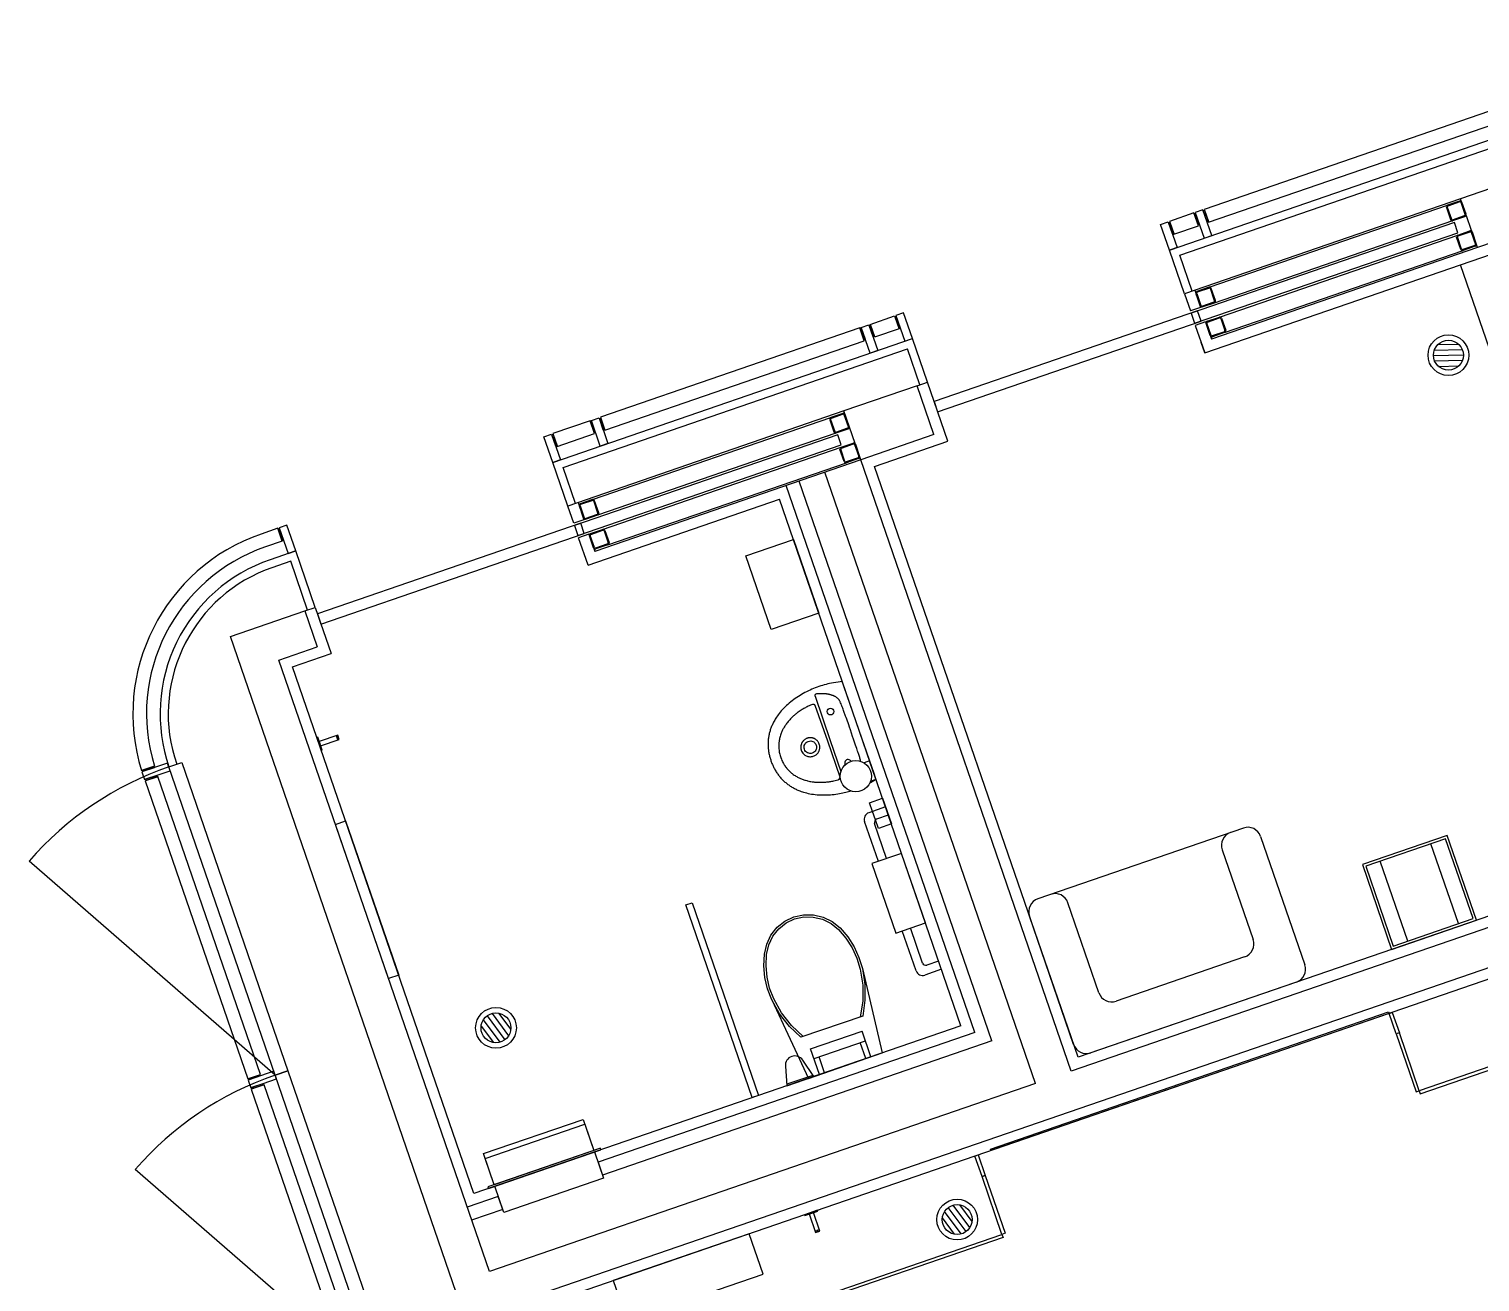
# Model space of a CAD drawing. Extents: x 809431 to 809707, y 818703 to 819368.
# Drawn here: x 809646.25 to 809651.58, y 818767.37 to 818771.98 of the extents above; entities that cross this region are included whole.
import ezdxf

# ---------------------------------------------------------------- set-up
doc = ezdxf.new("R2010")
doc.units = 0
for name, color, linetype in [('Floor Fin', 7, 'Continuous'), ('MAJ221__', 7, 'Continuous'), ('MAJ228__', 7, 'Continuous'), ('MAJ292__', 7, 'Continuous'), ('MAJ322__', 7, 'Continuous'), ('MAJ325__', 7, 'Continuous'), ('MAJ342__', 7, 'Continuous'), ('MAJ421__', 7, 'Continuous'), ('MAJ740__', 7, 'Continuous')]:
    doc.layers.add(name, color=color, linetype=linetype)

msp = doc.modelspace()

# ---------------------------------------------------------------- linework, layer by layer
at = {"layer": 'Floor Fin'}
for p, q in [((809651.4166, 818770.7965), (809651.519, 818770.7992)), ((809651.4295, 818770.8169), (809651.505, 818770.8189)), ((809651.4133, 818770.7764), (809651.5233, 818770.7793)), ((809651.4176, 818770.7566), (809651.5201, 818770.7592)), ((809651.4316, 818770.7369), (809651.5071, 818770.7389)), ((809647.9169, 818768.3312), (809647.9779, 818768.2488)), ((809647.9308, 818768.3461), (809647.9962, 818768.2577)), ((809647.9491, 818768.355), (809648.01, 818768.2726)), ((809647.9732, 818768.3561), (809648.0181, 818768.2954)), ((809647.9089, 818768.3085), (809647.9538, 818768.2478)), ((809649.6934, 818767.552), (809649.628, 818767.6404)), ((809649.7072, 818767.5669), (809649.6463, 818767.6493)), ((809649.7153, 818767.5897), (809649.6704, 818767.6504)), ((809649.651, 818767.5421), (809649.6061, 818767.6028)), ((809649.6751, 818767.5431), (809649.6141, 818767.6255))]:
    msp.add_line(p, q, dxfattribs=at)
for centre, radius in [((809651.4683, 818770.7779), 0.075), ((809651.4683, 818770.7779), 0.055), ((809647.9635, 818768.3019), 0.075), ((809647.9635, 818768.3019), 0.055), ((809649.6607, 818767.5962), 0.075), ((809649.6607, 818767.5962), 0.055)]:
    msp.add_circle(centre, radius, dxfattribs=at)
at = {"layer": 'MAJ221__'}
for p, q in [((809652.1751, 818771.5818), (809651.5132, 818771.3539)), ((809651.5751, 818771.1742), (809651.5132, 818771.3539)), ((809652.1046, 818771.3566), (809651.5751, 818771.1742)), ((809649.5135, 818770.6653), (809649.244, 818770.5725)), ((809649.5753, 818770.4857), (809649.5135, 818770.6653)), ((809649.3059, 818770.3929), (809649.244, 818770.5725)), ((809649.5753, 818770.4857), (809649.3059, 818770.3929)), ((809650.0807, 818768.1425), (809649.3059, 818770.3929)), ((809649.7887, 818768.2535), (809649.0789, 818770.3147)), ((809649.9483, 818768.097), (809649.1735, 818770.3473)), ((809649.7251, 818768.2845), (809649.0317, 818770.2985)), ((809646.9863, 818769.7423), (809647.2605, 818769.8367)), ((809647.2605, 818769.8367), (809647.3061, 818769.7043)), ((809647.8523, 818767.2272), (809646.9863, 818769.7423)), ((809647.1643, 818769.6555), (809647.3061, 818769.7043)), ((809647.9391, 818767.4051), (809647.1643, 818769.6555)), ((809652.925, 818768.9739), (809648.0272, 818767.2874)), ((809649.7887, 818768.2535), (809648.3553, 818767.76)), ((809649.9483, 818768.097), (809647.9391, 818767.4051)), ((809647.9884, 818767.6336), (809647.874, 818767.5942))]:
    msp.add_line(p, q, dxfattribs=at)
for points in [[(809652.8794, 818769.1062), (809652.1789, 818768.865), (809652.1991, 818768.8064), (809651.8322, 818768.6801), (809651.812, 818768.7387), (809650.0807, 818768.1425)], [(809649.7251, 818768.2845), (809648.339, 818767.8072), (809648.3592, 818767.7486), (809647.9923, 818767.6223), (809647.9721, 818767.6809), (809647.8577, 818767.6415)]]:
    msp.add_lwpolyline(points, dxfattribs=at)
at = {"layer": 'MAJ228__'}
for p, q in [((809650.4415, 818771.1646), (809652.8053, 818771.9786)), ((809650.4796, 818771.146), (809652.815, 818771.9502)), ((809650.4968, 818771.0039), (809650.4415, 818771.1646)), ((809650.5252, 818771.0137), (809650.4796, 818771.146)), ((809648.1722, 818770.3833), (809649.4959, 818770.8391)), ((809649.5513, 818770.6783), (809649.4959, 818770.8391)), ((809648.2104, 818770.3647), (809649.4774, 818770.8009)), ((809649.5229, 818770.6686), (809649.4774, 818770.8009)), ((809648.2276, 818770.2225), (809648.1722, 818770.3833)), ((809648.2559, 818770.2323), (809648.2104, 818770.3647)), ((809647.2267, 818770.0577), (809647.1322, 818770.0252)), ((809647.2983, 818769.8497), (809647.2267, 818770.0577)), ((809647.2081, 818770.0196), (809647.1136, 818769.987)), ((809647.27, 818769.8399), (809647.2081, 818770.0196))]:
    msp.add_line(p, q, dxfattribs=at)
for radius, start in [(0.6, 109), (0.57, 112.017)]:
    msp.add_arc((809647.3275, 818769.4578), radius, start, 199, dxfattribs=at)
at = {"layer": 'MAJ292__'}
for p, q in [((809650.5876, 818771.0278), (809651.4648, 818771.3298)), ((809650.6071, 818770.971), (809651.4844, 818771.2731)), ((809650.6254, 818770.9181), (809651.5026, 818771.2201)), ((809650.6449, 818770.8613), (809651.5221, 818771.1634)), ((809648.3183, 818770.2464), (809649.1956, 818770.5485)), ((809648.3379, 818770.1897), (809649.2151, 818770.4917)), ((809648.3561, 818770.1367), (809649.2334, 818770.4388)), ((809648.3756, 818770.08), (809649.2529, 818770.382))]:
    msp.add_line(p, q, dxfattribs=at)
for points in [[(809651.4609, 818771.3217), (809651.4762, 818771.2771)], [(809651.4639, 818771.3227), (809651.4793, 818771.2781)], [(809651.5095, 818771.3452), (809651.4648, 818771.3298)], [(809651.5105, 818771.3422), (809651.4659, 818771.3268)], [(809651.53, 818771.2956), (809651.5146, 818771.3402)], [(809651.533, 818771.2966), (809651.5176, 818771.3412)], [(809651.4833, 818771.2761), (809651.528, 818771.2915)], [(809651.4844, 818771.2731), (809651.529, 818771.2885)], [(809651.514, 818771.1674), (809651.4986, 818771.212)], [(809651.517, 818771.1684), (809651.5017, 818771.213)], [(809651.5026, 818771.2201), (809651.5472, 818771.2355)], [(809651.5037, 818771.2171), (809651.5483, 818771.2325)], [(809651.5524, 818771.2305), (809651.5677, 818771.1859)], [(809651.5554, 818771.2315), (809651.5707, 818771.1869)], [(809651.5657, 818771.1818), (809651.5211, 818771.1664)], [(809651.5668, 818771.1788), (809651.5221, 818771.1634)], [(809650.539, 818771.0043), (809650.5544, 818770.9596)], [(809650.542, 818771.0053), (809650.5574, 818770.9607)], [(809650.5876, 818771.0278), (809650.543, 818771.0124)], [(809650.5886, 818771.0247), (809650.544, 818771.0094)], [(809650.6081, 818770.9781), (809650.5927, 818771.0228)], [(809650.6111, 818770.9792), (809650.5957, 818771.0238)], [(809650.5615, 818770.9587), (809650.6061, 818770.9741)], [(809650.5625, 818770.9557), (809650.6071, 818770.971)], [(809650.5921, 818770.8499), (809650.5768, 818770.8946)], [(809650.5952, 818770.851), (809650.5798, 818770.8956)], [(809650.5807, 818770.9027), (809650.6254, 818770.9181)], [(809650.5818, 818770.8997), (809650.6264, 818770.9151)], [(809650.6305, 818770.9131), (809650.6458, 818770.8684)], [(809650.6335, 818770.9141), (809650.6489, 818770.8695)], [(809650.6439, 818770.8644), (809650.5992, 818770.849)], [(809650.6449, 818770.8613), (809650.6003, 818770.846)], [(809649.1916, 818770.5403), (809649.207, 818770.4957)], [(809649.1947, 818770.5414), (809649.21, 818770.4967)], [(809649.2402, 818770.5638), (809649.1956, 818770.5485)], [(809649.2413, 818770.5608), (809649.1966, 818770.5454)], [(809649.2607, 818770.5142), (809649.2453, 818770.5588)], [(809649.2637, 818770.5152), (809649.2484, 818770.5599)], [(809649.2141, 818770.4948), (809649.2587, 818770.5101)], [(809649.2151, 818770.4917), (809649.2598, 818770.5071)], [(809649.2448, 818770.386), (809649.2294, 818770.4306)], [(809649.2478, 818770.3871), (809649.2324, 818770.4317)], [(809649.2334, 818770.4388), (809649.278, 818770.4541)], [(809649.2344, 818770.4358), (809649.279, 818770.4511)], [(809649.2831, 818770.4491), (809649.2985, 818770.4045)], [(809649.2861, 818770.4502), (809649.3015, 818770.4055)], [(809649.2965, 818770.4004), (809649.2519, 818770.3851)], [(809649.2975, 818770.3974), (809649.2529, 818770.382)], [(809648.2698, 818770.2229), (809648.2851, 818770.1783)], [(809648.2728, 818770.2239), (809648.2881, 818770.1793)], [(809648.3183, 818770.2464), (809648.2737, 818770.231)], [(809648.3194, 818770.2434), (809648.2748, 818770.228)], [(809648.3388, 818770.1968), (809648.3235, 818770.2414)], [(809648.3419, 818770.1978), (809648.3265, 818770.2424)], [(809648.2922, 818770.1773), (809648.3368, 818770.1927)], [(809648.2933, 818770.1743), (809648.3379, 818770.1897)], [(809648.3229, 818770.0686), (809648.3075, 818770.1132)], [(809648.3259, 818770.0696), (809648.3105, 818770.1143)], [(809648.3115, 818770.1213), (809648.3561, 818770.1367)], [(809648.3125, 818770.1183), (809648.3572, 818770.1337)], [(809648.3612, 818770.1317), (809648.3766, 818770.0871)], [(809648.3643, 818770.1327), (809648.3796, 818770.0881)], [(809648.3746, 818770.083), (809648.33, 818770.0676)], [(809648.3756, 818770.08), (809648.331, 818770.0646)]]:
    msp.add_lwpolyline(points, dxfattribs=at)
for centre, radius, start, end in [((809651.4669, 818771.3238), 0.0064, 109, 199), ((809651.4669, 818771.3238), 0.0032, 109, 199), ((809651.5116, 818771.3391), 0.0064, 19, 109), ((809651.5116, 818771.3391), 0.0032, 19, 109), ((809651.4823, 818771.2791), 0.0064, 199, 289), ((809651.4823, 818771.2791), 0.0032, 199, 289), ((809651.5269, 818771.2945), 0.0032, 289, 19), ((809651.5269, 818771.2945), 0.0064, 289, 19), ((809651.5047, 818771.2141), 0.0064, 109, 199), ((809651.5047, 818771.2141), 0.0032, 109, 199), ((809651.5493, 818771.2295), 0.0064, 19, 109), ((809651.5493, 818771.2295), 0.0032, 19, 109), ((809651.5201, 818771.1695), 0.0064, 199, 289), ((809651.5201, 818771.1695), 0.0032, 199, 289), ((809651.5647, 818771.1848), 0.0032, 289, 19), ((809651.5647, 818771.1848), 0.0064, 289, 19), ((809650.545, 818771.0063), 0.0064, 109, 199), ((809650.545, 818771.0063), 0.0032, 109, 199), ((809650.5897, 818771.0217), 0.0064, 19, 109), ((809650.5897, 818771.0217), 0.0032, 19, 109), ((809650.5604, 818770.9617), 0.0064, 199, 289), ((809650.5604, 818770.9617), 0.0032, 199, 289), ((809650.605, 818770.9771), 0.0032, 289, 19), ((809650.605, 818770.9771), 0.0064, 289, 19), ((809650.5828, 818770.8967), 0.0064, 109, 199), ((809650.5828, 818770.8967), 0.0032, 109, 199), ((809650.6274, 818770.912), 0.0064, 19, 109), ((809650.6274, 818770.912), 0.0032, 19, 109), ((809650.5982, 818770.852), 0.0064, 199, 289), ((809650.5982, 818770.852), 0.0032, 199, 289), ((809650.6428, 818770.8674), 0.0032, 289, 19), ((809650.6428, 818770.8674), 0.0064, 289, 19), ((809649.1977, 818770.5424), 0.0064, 109, 199), ((809649.1977, 818770.5424), 0.0032, 109, 199), ((809649.2423, 818770.5578), 0.0064, 19, 109), ((809649.2423, 818770.5578), 0.0032, 19, 109), ((809649.2577, 818770.5131), 0.0032, 289, 19), ((809649.2577, 818770.5131), 0.0064, 289, 19), ((809649.2131, 818770.4978), 0.0064, 199, 289), ((809649.2131, 818770.4978), 0.0032, 199, 289), ((809649.2355, 818770.4327), 0.0064, 109, 199), ((809649.2355, 818770.4327), 0.0032, 109, 199), ((809649.2801, 818770.4481), 0.0064, 19, 109), ((809649.2801, 818770.4481), 0.0032, 19, 109), ((809649.2508, 818770.3881), 0.0064, 199, 289), ((809649.2508, 818770.3881), 0.0032, 199, 289), ((809649.2954, 818770.4035), 0.0032, 289, 19), ((809649.2954, 818770.4035), 0.0064, 289, 19), ((809648.2758, 818770.225), 0.0064, 109, 199), ((809648.2758, 818770.225), 0.0032, 109, 199), ((809648.3204, 818770.2403), 0.0064, 19, 109), ((809648.3204, 818770.2403), 0.0032, 19, 109), ((809648.3358, 818770.1957), 0.0032, 289, 19), ((809648.3358, 818770.1957), 0.0064, 289, 19), ((809648.2912, 818770.1803), 0.0064, 199, 289), ((809648.2912, 818770.1803), 0.0032, 199, 289), ((809648.3136, 818770.1153), 0.0064, 109, 199), ((809648.3136, 818770.1153), 0.0032, 109, 199), ((809648.3582, 818770.1307), 0.0064, 19, 109), ((809648.3582, 818770.1307), 0.0032, 19, 109), ((809648.3736, 818770.086), 0.0032, 289, 19), ((809648.3736, 818770.086), 0.0064, 289, 19), ((809648.3289, 818770.0707), 0.0064, 199, 289), ((809648.3289, 818770.0707), 0.0032, 199, 289)]:
    msp.add_arc(centre, radius, start, end, dxfattribs=at)
at = {"layer": 'MAJ322__'}
for p, q in [((809647.1509, 818768.1279), (809646.2452, 818768.9152)), ((809647.5415, 818766.9933), (809646.6359, 818767.7805))]:
    msp.add_line(p, q, dxfattribs=at)
for centre in [(809647.1509, 818768.1279), (809647.5415, 818766.9933)]:
    msp.add_arc(centre, 1.2, 109, 139, dxfattribs=at)
at = {"layer": 'MAJ325__'}
for points in [[(809651.5034, 818771.2289), (809651.4904, 818771.2667), (809650.5212, 818770.933), (809650.5343, 818770.8952)], [(809650.5579, 818770.9033), (809650.5449, 818770.9411), (809649.5757, 818770.6074), (809649.5887, 818770.5696)], [(809649.2342, 818770.4475), (809649.2211, 818770.4853), (809648.252, 818770.1516), (809648.265, 818770.1138)], [(809648.2886, 818770.1219), (809648.2756, 818770.1598), (809647.3065, 818769.8261), (809647.3195, 818769.7882)], [(809647.1509, 818768.1279), (809646.7602, 818769.2625), (809646.8075, 818769.2788), (809647.1981, 818768.1442)], [(809651.2616, 818768.3588), (809651.2877, 818768.2832), (809651.2763, 818768.2793), (809651.2503, 818768.3549)], [(809651.2763, 818768.2793), (809651.3496, 818768.0665), (809651.3609, 818768.0704), (809651.2877, 818768.2832)], [(809651.3609, 818768.0704), (809651.3649, 818768.0591), (809652.074, 818768.3032), (809652.0701, 818768.3146)], [(809647.5415, 818766.9933), (809647.1509, 818768.1279), (809647.1981, 818768.1442), (809647.5888, 818767.0095)], [(809649.7375, 818767.834), (809649.7635, 818767.7583), (809649.7522, 818767.7544), (809649.7261, 818767.8301)], [(809649.7635, 818767.7583), (809649.8368, 818767.5456), (809649.8254, 818767.5417), (809649.7522, 818767.7544)], [(809649.8254, 818767.5417), (809649.8293, 818767.5303), (809649.1202, 818767.2862), (809649.1163, 818767.2975)]]:
    msp.add_lwpolyline(points, close=True, dxfattribs=at)
at = {"layer": 'MAJ342__'}
for p, q in [((809647.1611, 818770.1409), (809647.0996, 818770.1197)), ((809647.1773, 818770.0936), (809647.1611, 818770.1409)), ((809647.1773, 818770.0936), (809647.1159, 818770.0724)), ((809646.7067, 818769.2652), (809646.6594, 818769.2489))]:
    msp.add_line(p, q, dxfattribs=at)
for points in [[(809651.6192, 818771.6759), (809650.5696, 818771.3145), (809650.5859, 818771.2673), (809651.6355, 818771.6286)], [(809650.4089, 818771.2592), (809650.4373, 818771.269), (809650.4698, 818771.1744), (809650.4415, 818771.1646)], [(809650.4383, 818771.2661), (809650.443, 818771.2678), (809650.4573, 818771.2262), (809650.4526, 818771.2245)], [(809650.5318, 818771.3015), (809650.442, 818771.2706), (809650.4583, 818771.2233), (809650.5481, 818771.2542)], [(809650.5375, 818771.3003), (809650.5328, 818771.2987), (809650.5471, 818771.2571), (809650.5519, 818771.2587)], [(809650.5649, 818771.3129), (809650.5366, 818771.3031), (809650.5691, 818771.2086), (809650.5975, 818771.2184)], [(809650.5659, 818771.3101), (809650.5706, 818771.3117), (809650.585, 818771.2701), (809650.5802, 818771.2685)], [(809649.3074, 818770.8799), (809649.3357, 818770.8897), (809649.3683, 818770.7951), (809649.3399, 818770.7854)], [(809649.3367, 818770.8868), (809649.3415, 818770.8885), (809649.3558, 818770.8469), (809649.351, 818770.8452)], [(809649.3405, 818770.8913), (809649.4303, 818770.9222), (809649.4466, 818770.875), (809649.3568, 818770.844)], [(809649.436, 818770.921), (809649.4313, 818770.9194), (809649.4456, 818770.8778), (809649.4503, 818770.8794)], [(809649.4634, 818770.9336), (809649.435, 818770.9239), (809649.4676, 818770.8293), (809649.4959, 818770.8391)], [(809649.3027, 818770.8783), (809648.3477, 818770.5495), (809648.364, 818770.5022), (809649.3189, 818770.831)], [(809649.3084, 818770.8771), (809649.3036, 818770.8754), (809649.318, 818770.8338), (809649.3227, 818770.8355)], [(809648.3099, 818770.5364), (809648.1728, 818770.4892), (809648.189, 818770.442), (809648.3261, 818770.4892)], [(809648.3156, 818770.5352), (809648.3108, 818770.5336), (809648.3252, 818770.492), (809648.3299, 818770.4936)], [(809648.3146, 818770.5381), (809648.343, 818770.5478), (809648.3755, 818770.4533), (809648.3471, 818770.4435)], [(809648.3439, 818770.545), (809648.3487, 818770.5466), (809648.363, 818770.505), (809648.3583, 818770.5034)], [(809648.1397, 818770.4778), (809648.168, 818770.4876), (809648.2006, 818770.393), (809648.1722, 818770.3833)], [(809648.169, 818770.4848), (809648.1737, 818770.4864), (809648.1881, 818770.4448), (809648.1833, 818770.4432)], [(809647.1941, 818770.1523), (809647.1658, 818770.1425), (809647.1983, 818770.0479), (809647.2267, 818770.0577)], [(809647.1668, 818770.1397), (809647.162, 818770.138), (809647.1764, 818770.0964), (809647.1811, 818770.0981)], [(809646.6607, 818769.2441), (809646.6705, 818769.2158), (809646.7651, 818769.2483), (809646.7553, 818769.2767)], [(809646.6636, 818769.2451), (809646.662, 818769.2498), (809646.7036, 818769.2642), (809646.7052, 818769.2594)], [(809646.6721, 818769.211), (809647.0498, 818768.1142), (809647.0971, 818768.1305), (809646.7194, 818769.2273)], [(809646.6734, 818769.2167), (809646.675, 818769.212), (809646.7166, 818769.2263), (809646.715, 818769.2311)], [(809647.0514, 818768.1095), (809647.0612, 818768.0811), (809647.1557, 818768.1137), (809647.146, 818768.1421)], [(809647.0543, 818768.1105), (809647.0526, 818768.1152), (809647.0942, 818768.1295), (809647.0959, 818768.1248)], [(809647.0628, 818768.0764), (809647.4405, 818766.9796), (809647.4878, 818766.9959), (809647.1101, 818768.0927)], [(809647.064, 818768.0821), (809647.0657, 818768.0774), (809647.1073, 818768.0917), (809647.1056, 818768.0964)]]:
    msp.add_lwpolyline(points, close=True, dxfattribs=at)
for radius, end in [(0.7, 197.3628), (0.65, 197.2368)]:
    msp.add_arc((809647.3275, 818769.4578), radius, 109, end, dxfattribs=at)
at = {"layer": 'MAJ421__'}
for p, q in [((809651.5132, 818771.3539), (809650.4968, 818771.0039)), ((809650.5717, 818770.7864), (809652.0798, 818771.3057)), ((809651.5751, 818771.1742), (809650.5965, 818770.8373)), ((809650.4968, 818771.0039), (809650.5186, 818770.9406)), ((809650.5346, 818771.0169), (809650.5564, 818770.9536)), ((809650.5564, 818770.9536), (809650.5186, 818770.9406)), ((809650.5747, 818770.9006), (809650.5369, 818770.8876)), ((809650.5369, 818770.8876), (809650.5717, 818770.7864)), ((809650.5747, 818770.9006), (809650.5965, 818770.8373)), ((809650.5717, 818770.7864), (809650.5587, 818770.8242)), ((809649.5135, 818770.6653), (809649.5513, 818770.6783)), ((809649.6262, 818770.4609), (809649.5513, 818770.6783)), ((809649.244, 818770.5725), (809648.2276, 818770.2225)), ((809649.3567, 818770.3681), (809649.6262, 818770.4609)), ((809649.3059, 818770.3929), (809648.3272, 818770.0559)), ((809650.1055, 818768.1934), (809649.3567, 818770.3681)), ((809648.3025, 818770.0051), (809649.0069, 818770.2476)), ((809649.6743, 818768.3093), (809649.0069, 818770.2476)), ((809648.2494, 818770.1592), (809648.2276, 818770.2225)), ((809648.2654, 818770.2356), (809648.2872, 818770.1722)), ((809648.2872, 818770.1722), (809648.2494, 818770.1592)), ((809648.3054, 818770.1193), (809648.2676, 818770.1062)), ((809648.3025, 818770.0051), (809648.2676, 818770.1062)), ((809648.3054, 818770.1193), (809648.3272, 818770.0559)), ((809647.2605, 818769.8367), (809647.2983, 818769.8497)), ((809647.2983, 818769.8497), (809647.3569, 818769.6795)), ((809647.2151, 818769.6307), (809647.3569, 818769.6795)), ((809647.8825, 818767.6924), (809647.2151, 818769.6307)), ((809652.8286, 818769.131), (809650.1055, 818768.1934)), ((809652.938, 818768.936), (809648.0403, 818767.2496)), ((809651.2616, 818768.3588), (809651.2503, 818768.3549)), ((809649.6743, 818768.3093), (809647.8825, 818767.6924)), ((809649.7261, 818767.8301), (809649.7375, 818767.834))]:
    msp.add_line(p, q, dxfattribs=at)
at = {"layer": 'MAJ740__'}
for p, q in [((809652.2613, 818768.9357), (809651.5125, 818771.1104)), ((809649.2439, 818769.5593), (809649.238, 818769.5763)), ((809649.2439, 818769.5593), (809649.238, 818769.5763)), ((809649.2999, 818769.3967), (809649.2439, 818769.5593)), ((809649.2999, 818769.3967), (809649.2439, 818769.5593)), ((809649.1375, 818769.523), (809649.1936, 818769.3601)), ((809649.1841, 818769.3568), (809649.1386, 818769.4889)), ((809649.3559, 818769.2341), (809649.2999, 818769.3967)), ((809649.3559, 818769.2341), (809649.2999, 818769.3967)), ((809647.3816, 818769.3623), (809647.3763, 818769.3774)), ((809647.383, 818769.3733), (809647.3783, 818769.3717)), ((809647.3843, 818769.3696), (809647.3796, 818769.3679)), ((809649.2296, 818769.2248), (809649.1841, 818769.3568)), ((809649.1936, 818769.3601), (809649.2329, 818769.2459)), ((809649.3386, 818769.2842), (809649.3178, 818769.2771)), ((809649.3617, 818769.2171), (809649.3386, 818769.2842)), ((809649.3617, 818769.2171), (809649.3559, 818769.2341)), ((809649.3617, 818769.2171), (809649.3559, 818769.2341)), ((809649.3423, 818769.2104), (809649.3617, 818769.2171)), ((809649.3969, 818769.1149), (809649.3354, 818769.0937)), ((809649.4073, 818769.0846), (809649.3643, 818769.0698)), ((809649.3707, 818768.9144), (809649.3199, 818769.0619)), ((809649.401, 818768.9248), (809649.3566, 818769.0539)), ((809650.7139, 818769.0374), (809649.9574, 818768.777)), ((809651.5052, 818768.6854), (809651.4039, 818768.9794)), ((809650.6356, 818768.9576), (809650.7495, 818768.6267)), ((809651.3189, 818768.6212), (809651.2177, 818768.9153)), ((809650.1822, 818768.4313), (809650.0683, 818768.7623)), ((809649.5094, 818768.5116), (809649.4586, 818768.6591)), ((809649.5333, 818768.5405), (809649.4889, 818768.6695)), ((809649.5922, 818768.5475), (809649.5492, 818768.5327)), ((809650.7185, 818768.5631), (809650.2458, 818768.4003)), ((809649.3119, 818768.5202), (809649.3842, 818768.2095)), ((809649.6027, 818768.5173), (809649.5412, 818768.4961)), ((809648.9785, 818768.4053), (809649.113, 818768.116)), ((809649.3129, 818768.3454), (809649.0855, 818768.267)), ((809649.1215, 818768.2247), (809649.3106, 818768.2899)), ((809649.3431, 818768.1953), (809649.3106, 818768.2899)), ((809649.154, 818768.1302), (809649.1215, 818768.2247)), ((809649.1339, 818768.1888), (809649.3229, 818768.254)), ((809649.3242, 818768.1888), (809649.304, 818768.2475)), ((809649.1329, 818768.1229), (809649.0926, 818768.1829)), ((809649.113, 818768.116), (809649.3842, 818768.2095)), ((809649.1729, 818768.1367), (809649.1528, 818768.1953)), ((809649.0284, 818768.1608), (809649.0336, 818768.0887)), ((809649.0336, 818768.0887), (809649.1329, 818768.1229)), ((809649.1381, 818767.5536), (809649.1532, 818767.5588))]:
    msp.add_line(p, q, dxfattribs=at)
for points in [[(809649.1512, 818769.8283), (809648.9763, 818769.7681), (809648.8829, 818770.0394), (809649.0578, 818770.0997)], [(809647.3237, 818769.3244), (809647.3075, 818769.3717), (809647.3046, 818769.3707), (809647.3209, 818769.3234)], [(809647.3182, 818769.3405), (809647.3863, 818769.3639), (809647.3811, 818769.379), (809647.313, 818769.3556)], [(809647.568, 818768.483), (809647.3726, 818769.0504), (809647.4104, 818769.0634), (809647.6058, 818768.4961)], [(809651.5711, 818768.698), (809651.4637, 818769.0101), (809651.1517, 818768.9026), (809651.2591, 818768.5906)], [(809651.5591, 818768.7039), (809651.4578, 818768.998), (809651.1638, 818768.8967), (809651.265, 818768.6027)], [(809649.4558, 818768.9437), (809649.3471, 818768.9063), (809649.435, 818768.651), (809649.5437, 818768.6884)], [(809648.6616, 818768.7542), (809648.6855, 818768.7621), (809648.9297, 818768.0531), (809648.9062, 818768.045)], [(809651.2503, 818768.3549), (809649.7847, 818767.8503), (809649.7828, 818767.8559), (809651.2483, 818768.3606)], [(809649.036, 818768.0895), (809649.1305, 818768.1221), (809649.1289, 818768.1268), (809649.0344, 818768.0943)], [(809647.9178, 818767.8388), (809648.2846, 818767.9651), (809648.324, 818767.8507), (809647.9572, 818767.7244)], [(809647.924, 818767.8208), (809648.2908, 818767.9472), (809648.324, 818767.8507), (809647.9572, 818767.7244)], [(809647.9355, 818767.7106), (809648.3496, 818767.8532), (809648.3477, 818767.8589), (809647.9335, 818767.7163)], [(809647.9591, 818767.7187), (809648.326, 818767.8451), (809648.3592, 818767.7486), (809647.9923, 818767.6223)], [(809649.0992, 818767.6142), (809649.1002, 818767.6114), (809649.1163, 818767.6169), (809649.1397, 818767.5488), (809649.1549, 818767.5541), (809649.1314, 818767.6221), (809649.1475, 818767.6277), (809649.1465, 818767.6305)], [(809649.0992, 818767.6142), (809649.1002, 818767.6114), (809649.1475, 818767.6277), (809649.1465, 818767.6305)], [(809649.1549, 818767.5541), (809649.1314, 818767.6221), (809649.1163, 818767.6169), (809649.1397, 818767.5488)], [(809648.9466, 818767.3956), (809648.8955, 818767.5441), (809648.3953, 818767.3718), (809648.4464, 818767.2234)], [(809649.1438, 818767.5555), (809649.1454, 818767.5508), (809649.1492, 818767.5521), (809649.1476, 818767.5568)]]:
    msp.add_lwpolyline(points, close=True, dxfattribs=at)
for points in [[(809649.1386, 818769.4889), (809649.1385, 818769.489), (809649.1384, 818769.4892), (809649.1383, 818769.4893), (809649.1381, 818769.4895), (809649.138, 818769.4896), (809649.1378, 818769.4898), (809649.1377, 818769.4899), (809649.1375, 818769.49), (809649.1373, 818769.4902), (809649.1372, 818769.4903), (809649.137, 818769.4904), (809649.1368, 818769.4905), (809649.1366, 818769.4907), (809649.1364, 818769.4908), (809649.1362, 818769.4909), (809649.136, 818769.491), (809649.1358, 818769.4911), (809649.1356, 818769.4912), (809649.1354, 818769.4913), (809649.1352, 818769.4914), (809649.135, 818769.4915), (809649.1348, 818769.4916), (809649.1345, 818769.4917), (809649.1343, 818769.4917), (809649.1341, 818769.4918), (809649.1338, 818769.4919), (809649.1336, 818769.492), (809649.1334, 818769.492), (809649.1331, 818769.4921), (809649.1329, 818769.4921), (809649.1326, 818769.4922), (809649.1324, 818769.4922), (809649.1321, 818769.4923), (809649.1319, 818769.4923), (809649.1316, 818769.4924), (809649.1314, 818769.4924), (809649.1311, 818769.4924), (809649.1309, 818769.4924), (809649.1306, 818769.4924), (809649.1303, 818769.4925), (809649.1301, 818769.4925), (809649.1298, 818769.4925), (809649.1296, 818769.4925), (809649.1293, 818769.4925), (809649.1291, 818769.4925), (809649.1288, 818769.4924), (809649.1285, 818769.4924), (809649.1283, 818769.4924), (809649.128, 818769.4924)], [(809649.2232, 818769.2154), (809649.2234, 818769.2155), (809649.2236, 818769.2156), (809649.2238, 818769.2158), (809649.224, 818769.2159), (809649.2242, 818769.2161), (809649.2244, 818769.2162), (809649.2246, 818769.2164), (809649.2248, 818769.2165), (809649.225, 818769.2167), (809649.2252, 818769.2169), (809649.2254, 818769.217), (809649.2256, 818769.2172), (809649.2258, 818769.2174), (809649.226, 818769.2175), (809649.2262, 818769.2177), (809649.2264, 818769.2179), (809649.2265, 818769.2181), (809649.2267, 818769.2183), (809649.2269, 818769.2185), (809649.227, 818769.2187), (809649.2272, 818769.2189), (809649.2273, 818769.2191), (809649.2275, 818769.2193), (809649.2276, 818769.2195), (809649.2278, 818769.2197), (809649.2279, 818769.2199), (809649.228, 818769.2201), (809649.2282, 818769.2203), (809649.2283, 818769.2205), (809649.2284, 818769.2207), (809649.2285, 818769.2209), (809649.2286, 818769.2211), (809649.2287, 818769.2213), (809649.2288, 818769.2215), (809649.2289, 818769.2217), (809649.229, 818769.2219), (809649.2291, 818769.2221), (809649.2291, 818769.2224), (809649.2292, 818769.2226), (809649.2293, 818769.2228), (809649.2293, 818769.223), (809649.2294, 818769.2232), (809649.2294, 818769.2234), (809649.2295, 818769.2236), (809649.2295, 818769.2238), (809649.2295, 818769.224), (809649.2296, 818769.2242), (809649.2296, 818769.2244), (809649.2296, 818769.2246)], [(809649.3496, 818769.0986), (809649.3386, 818769.1307), (809649.3858, 818769.147), (809649.4184, 818769.0525), (809649.3711, 818769.0362), (809649.3603, 818769.0675)], [(809649.3603, 818769.0675), (809649.3496, 818769.0986)], [(809650.7774, 818769.0064), (809650.9402, 818768.5337)], [(809648.9514, 818768.5735), (809648.9596, 818768.6097), (809648.9755, 818768.6432), (809648.9985, 818768.6719), (809649.027, 818768.6949), (809649.0598, 818768.7106)], [(809648.9591, 818768.5724), (809648.9671, 818768.607), (809648.9822, 818768.6388), (809649.0041, 818768.6661), (809649.0313, 818768.6879), (809649.0624, 818768.7029)], [(809649.0598, 818768.7106), (809649.0953, 818768.7184), (809649.1319, 818768.718), (809649.1677, 818768.7094), (809649.2009, 818768.6929), (809649.2298, 818768.6695)], [(809649.0598, 818768.7106), (809649.0953, 818768.7184), (809649.1319, 818768.718), (809649.1677, 818768.7094), (809649.2009, 818768.6929), (809649.2298, 818768.6695)], [(809649.0624, 818768.7029), (809649.0963, 818768.7103), (809649.1311, 818768.7099), (809649.1652, 818768.7017), (809649.1966, 818768.6861), (809649.2242, 818768.6637)], [(809650.0892, 818768.2407), (809649.9264, 818768.7134)], [(809649.2242, 818768.6637), (809649.2514, 818768.632), (809649.2742, 818768.5967), (809649.2918, 818768.5585), (809649.3042, 818768.5184)], [(809649.2298, 818768.6695), (809649.2577, 818768.6367), (809649.2811, 818768.6007), (809649.2993, 818768.5613), (809649.3119, 818768.5202)], [(809648.9785, 818768.4053), (809648.9631, 818768.4455), (809648.9532, 818768.4877), (809648.9493, 818768.5304), (809648.9514, 818768.5735)], [(809648.9857, 818768.4086), (809648.9706, 818768.4478), (809648.9611, 818768.4888), (809648.9572, 818768.5305), (809648.9591, 818768.5724)], [(809649.3042, 818768.5184), (809649.3132, 818768.4596), (809649.313, 818768.4005), (809649.3039, 818768.3422)], [(809649.3119, 818768.5202), (809649.3209, 818768.4619), (809649.3213, 818768.4033), (809649.3129, 818768.3454)], [(809650.9092, 818768.4701), (809650.1528, 818768.2097)], [(809649.0855, 818768.267), (809649.0431, 818768.3074), (809649.0073, 818768.3538), (809648.9785, 818768.4053)], [(809649.0943, 818768.27), (809649.0513, 818768.3103), (809649.0147, 818768.3569), (809648.9857, 818768.4086)]]:
    msp.add_lwpolyline(points, dxfattribs=at)
for centre, radius in [((809649.1944, 818769.4661), 0.0125), ((809649.2876, 818769.2281), 0.0575)]:
    msp.add_circle(centre, radius, dxfattribs=at)
for centre, radius, start, end in [((809649.1431, 818769.525), 0.006, 90.4481, 199), ((809649.2595, 818769.277), 0.0125, 28.6636, 211.0155), ((809649.3436, 818769.0701), 0.025, 109, 199), ((809649.3684, 818769.058), 0.0125, 109, 199), ((809650.6829, 818768.9739), 0.05, 109, 199), ((809650.7301, 818768.9902), 0.05, 19, 108.9997), ((809649.9737, 818768.7297), 0.05, 109, 199), ((809650.021, 818768.746), 0.05, 19, 109), ((809650.7023, 818768.6104), 0.05, 289, 19), ((809649.5452, 818768.5446), 0.0125, 199, 289), ((809649.5331, 818768.5198), 0.025, 199, 289), ((809649.5331, 818768.5198), 0.025, 199, 289), ((809650.8929, 818768.5174), 0.05, 289, 19), ((809650.2295, 818768.4476), 0.05, 199, 289), ((809650.1365, 818768.2569), 0.05, 199, 289), ((809649.0634, 818768.1634), 0.0351, 33.8617, 184.1385)]:
    msp.add_arc(centre, radius, start, end, dxfattribs=at)
for points, degree in [([(809649.238, 818769.5763), (809649.2287, 818769.5755), (809649.2032, 818769.5724), (809649.1788, 818769.5667), (809649.1514, 818769.5584), (809649.1256, 818769.5483), (809649.1004, 818769.5362), (809649.0762, 818769.5222), (809649.0533, 818769.5063), (809649.032, 818769.4883), (809649.0125, 818769.4682), (809648.9983, 818769.4497), (809648.9885, 818769.4338), (809648.982, 818769.4214), (809648.9764, 818769.4086), (809648.9718, 818769.3954), (809648.9683, 818769.3818), (809648.9659, 818769.368), (809648.9647, 818769.354), (809648.9647, 818769.3399), (809648.9658, 818769.3259), (809648.968, 818769.312), (809648.9712, 818769.2984), (809648.974, 818769.2894), (809648.9755, 818769.285)], 3), ([(809649.238, 818769.5763), (809649.2287, 818769.5755), (809649.2032, 818769.5724), (809649.1788, 818769.5667), (809649.1514, 818769.5584), (809649.1256, 818769.5483), (809649.1004, 818769.5362), (809649.0762, 818769.5222), (809649.0533, 818769.5063), (809649.032, 818769.4883), (809649.0125, 818769.4682), (809648.9983, 818769.4497), (809648.9885, 818769.4338), (809648.982, 818769.4214), (809648.9764, 818769.4086), (809648.9718, 818769.3954), (809648.9683, 818769.3818), (809648.9659, 818769.368), (809648.9647, 818769.354), (809648.9647, 818769.3399), (809648.9658, 818769.3259), (809648.968, 818769.312), (809648.9712, 818769.2984), (809648.974, 818769.2894), (809648.9755, 818769.285)], 3), ([(809649.207, 818769.5235), (809649.1869, 818769.5311), (809649.1649, 818769.5311), (809649.1431, 818769.531)], 2), ([(809649.2718, 818769.387), (809649.2654, 818769.4056), (809649.259, 818769.4242), (809649.2491, 818769.452), (809649.2458, 818769.4612), (809649.2391, 818769.4797), (809649.2356, 818769.4889), (809649.2311, 818769.5003), (809649.2301, 818769.5025), (809649.2277, 818769.5068), (809649.2263, 818769.5088), (809649.2232, 818769.5127), (809649.2215, 818769.5144), (809649.2178, 818769.5175), (809649.2159, 818769.519), (809649.2116, 818769.5215), (809649.2094, 818769.5225), (809649.2071, 818769.5234), (809649.207, 818769.5234), (809649.207, 818769.5235)], 3), ([(809649.1278, 818769.4924), (809649.1181, 818769.4885), (809649.1086, 818769.484), (809649.0949, 818769.4764), (809649.0905, 818769.4737), (809649.0816, 818769.4681), (809649.0773, 818769.4651), (809649.0647, 818769.4556), (809649.0568, 818769.4488), (809649.0459, 818769.4377), (809649.0424, 818769.4338), (809649.0357, 818769.4257), (809649.0325, 818769.4215), (809649.0235, 818769.4085), (809649.0184, 818769.3994), (809649.0123, 818769.3848), (809649.0106, 818769.3798), (809649.0077, 818769.3697), (809649.0065, 818769.3646), (809649.0049, 818769.3543), (809649.0044, 818769.3491), (809649.0041, 818769.3412), (809649.0041, 818769.3385), (809649.0043, 818769.3333), (809649.0045, 818769.3306), (809649.0057, 818769.3176), (809649.008, 818769.3074), (809649.0114, 818769.2974)], 3), ([(809649.1533, 818769.3462), (809649.1524, 818769.3487), (809649.1507, 818769.3524), (809649.1476, 818769.3567), (809649.1449, 818769.3596), (809649.142, 818769.3623), (809649.1393, 818769.3642), (809649.1371, 818769.3655), (809649.1353, 818769.3664), (809649.1336, 818769.3671), (809649.1318, 818769.3678), (809649.1299, 818769.3684), (809649.1281, 818769.3689), (809649.1262, 818769.3693), (809649.1247, 818769.3695), (809649.1234, 818769.3696), (809649.1225, 818769.3697), (809649.1216, 818769.3698), (809649.1206, 818769.3698), (809649.1197, 818769.3698), (809649.1188, 818769.3698), (809649.1179, 818769.3697), (809649.1167, 818769.3696), (809649.1152, 818769.3694), (809649.1134, 818769.3691), (809649.1116, 818769.3687), (809649.1102, 818769.3683), (809649.1092, 818769.368), (809649.1087, 818769.3678), (809649.1081, 818769.3677), (809649.1074, 818769.3674), (809649.1058, 818769.3667), (809649.1025, 818769.3651), (809649.0988, 818769.3626), (809649.0955, 818769.3597), (809649.0933, 818769.3574), (809649.0914, 818769.3548), (809649.0897, 818769.3522), (809649.0883, 818769.3495), (809649.0872, 818769.3466), (809649.0863, 818769.3437), (809649.0856, 818769.3408), (809649.0852, 818769.3379), (809649.0851, 818769.3349), (809649.0852, 818769.332), (809649.0856, 818769.3291), (809649.0862, 818769.3262), (809649.0867, 818769.3243), (809649.0871, 818769.3234)], 3), ([(809649.0871, 818769.3234), (809649.0878, 818769.3213), (809649.0897, 818769.3171), (809649.0951, 818769.3096), (809649.1044, 818769.3025), (809649.118, 818769.299), (809649.1318, 818769.3009), (809649.1419, 818769.3068), (809649.1474, 818769.3127), (809649.15, 818769.3165), (809649.1517, 818769.3195), (809649.153, 818769.3226), (809649.1544, 818769.327), (809649.1553, 818769.3327), (809649.1551, 818769.3396), (809649.154, 818769.344), (809649.1533, 818769.3462)], 3), ([(809649.0984, 818769.3273), (809649.0974, 818769.3302), (809649.0966, 818769.3363), (809649.099, 818769.3452), (809649.1045, 818769.3525), (809649.1125, 818769.3571), (809649.1216, 818769.3584), (809649.1305, 818769.356), (809649.1354, 818769.3523), (809649.1394, 818769.3478), (809649.1409, 818769.3452), (809649.1419, 818769.3423)], 3), ([(809649.1419, 818769.3423), (809649.1429, 818769.3395), (809649.1433, 818769.3364), (809649.1429, 818769.3304), (809649.1414, 818769.3245), (809649.1358, 818769.3171), (809649.1278, 818769.3125), (809649.1187, 818769.3113), (809649.1098, 818769.3136), (809649.1025, 818769.3192), (809649.0994, 818769.3245), (809649.0984, 818769.3273)], 3), ([(809649.3066, 818769.2824), (809649.3045, 818769.2894), (809649.3023, 818769.2963), (809649.297, 818769.3126), (809649.2939, 818769.3219), (809649.2846, 818769.3499), (809649.2782, 818769.3685), (809649.2718, 818769.387)], 3), ([(809649.0114, 818769.2974), (809649.0149, 818769.2874), (809649.0194, 818769.2779), (809649.0264, 818769.2669), (809649.0279, 818769.2647), (809649.031, 818769.2605), (809649.0327, 818769.2584), (809649.0377, 818769.2523), (809649.0413, 818769.2485), (809649.049, 818769.2414), (809649.053, 818769.2381), (809649.0615, 818769.2319), (809649.066, 818769.229), (809649.0797, 818769.2213), (809649.0894, 818769.2172), (809649.1044, 818769.2125), (809649.1096, 818769.2111), (809649.1198, 818769.2089), (809649.1249, 818769.208), (809649.1404, 818769.206), (809649.1508, 818769.2055), (809649.1666, 818769.2058), (809649.1718, 818769.2061), (809649.1823, 818769.2071), (809649.1875, 818769.2077), (809649.2029, 818769.2101), (809649.2131, 818769.2124), (809649.2232, 818769.2154)], 3), ([(809648.9755, 818769.285), (809648.977, 818769.2806), (809648.9803, 818769.2718), (809648.9862, 818769.2591), (809648.9931, 818769.2468), (809649.0008, 818769.2351), (809649.0095, 818769.224), (809649.019, 818769.2138), (809649.0294, 818769.2043), (809649.0405, 818769.1958), (809649.0523, 818769.1882), (809649.0646, 818769.1815), (809649.0774, 818769.1757), (809649.0949, 818769.1693), (809649.1174, 818769.1635), (809649.1451, 818769.1596), (809649.1731, 818769.1586), (809649.2009, 818769.1601), (809649.2286, 818769.1639), (809649.2512, 818769.1689), (809649.2644, 818769.1725), (809649.2687, 818769.1738)], 3), ([(809648.9755, 818769.285), (809648.977, 818769.2806), (809648.9803, 818769.2718), (809648.9862, 818769.2591), (809648.9931, 818769.2468), (809649.0008, 818769.2351), (809649.0095, 818769.224), (809649.019, 818769.2138), (809649.0294, 818769.2043), (809649.0405, 818769.1958), (809649.0523, 818769.1882), (809649.0646, 818769.1815), (809649.0774, 818769.1757), (809649.0949, 818769.1693), (809649.1174, 818769.1635), (809649.1451, 818769.1596), (809649.1731, 818769.1586), (809649.2009, 818769.1601), (809649.2286, 818769.1639), (809649.2512, 818769.1689), (809649.2644, 818769.1725), (809649.2687, 818769.1738)], 3), ([(809649.3396, 818769.2036), (809649.3473, 818769.208), (809649.3555, 818769.213), (809649.3617, 818769.2171)], 2), ([(809649.3396, 818769.2036), (809649.3473, 818769.208), (809649.3555, 818769.213), (809649.3617, 818769.2171)], 2)]:
    msp.add_open_spline(points, degree=degree, dxfattribs=at)

doc.saveas('drawing.dxf')
